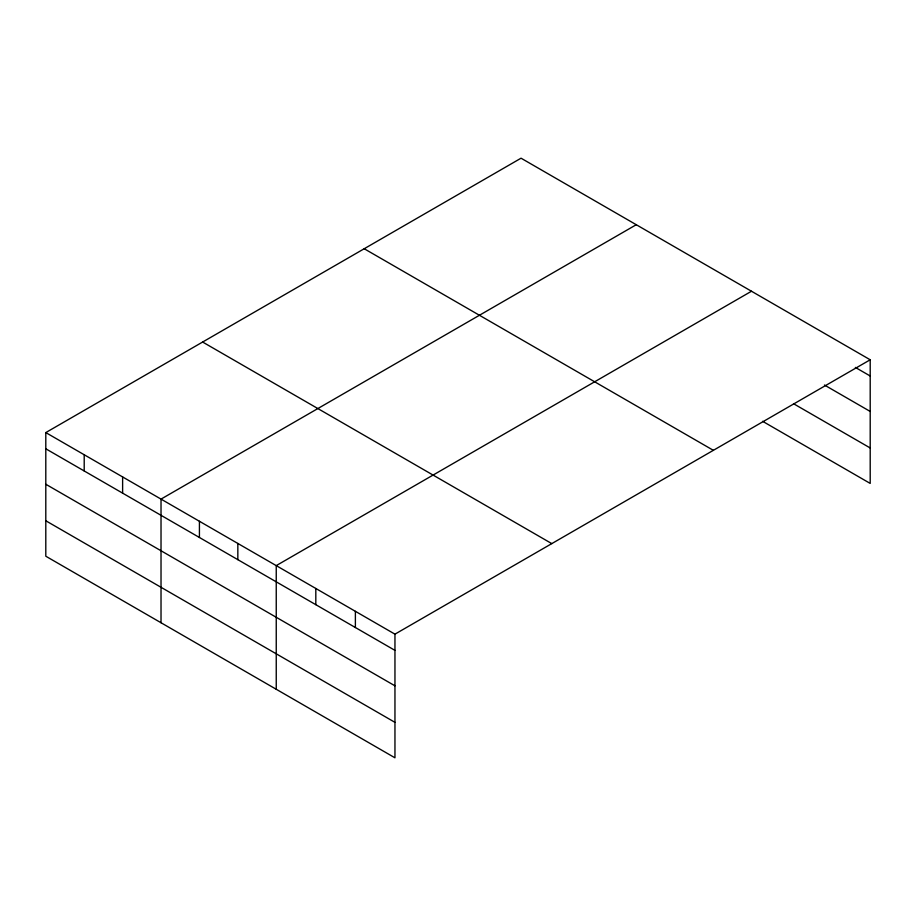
<?xml version="1.0" encoding="UTF-8"?>
<svg xmlns="http://www.w3.org/2000/svg" width="916" height="916" viewBox="0 0 916 916"><rect width="100%" height="100%" fill="white"/><g stroke="black" fill="none" stroke-linecap="round" stroke-linejoin="round"><path stroke-width="1.37" d="M45.8 432.581L394.956 634.158L394.956 757.807L45.8 556.218L45.8 432.581L521.044 158.193L870.2 359.782L870.2 483.419L762.616 421.303M636.265 224.718L161.021 499.106L161.021 622.743M751.486 291.242L276.243 565.619L276.243 689.267M394.956 634.158L870.2 359.782M855.361 367.419L870.2 375.995M824.446 385.029L870.2 411.444M793.531 403.704L870.2 447.97M364.213 248.74L713.369 450.329M202.631 342.034L551.787 543.612M45.8 448.794L394.956 650.371M45.8 484.243L394.956 685.821M45.8 520.769L394.956 722.346M355.385 611.315L355.385 627.529M315.814 588.473L315.814 604.675M237.839 543.451L237.839 559.653M199.425 521.273L199.425 537.486M122.618 476.927L122.618 493.14M84.203 454.748L84.203 470.961"/></g></svg>
